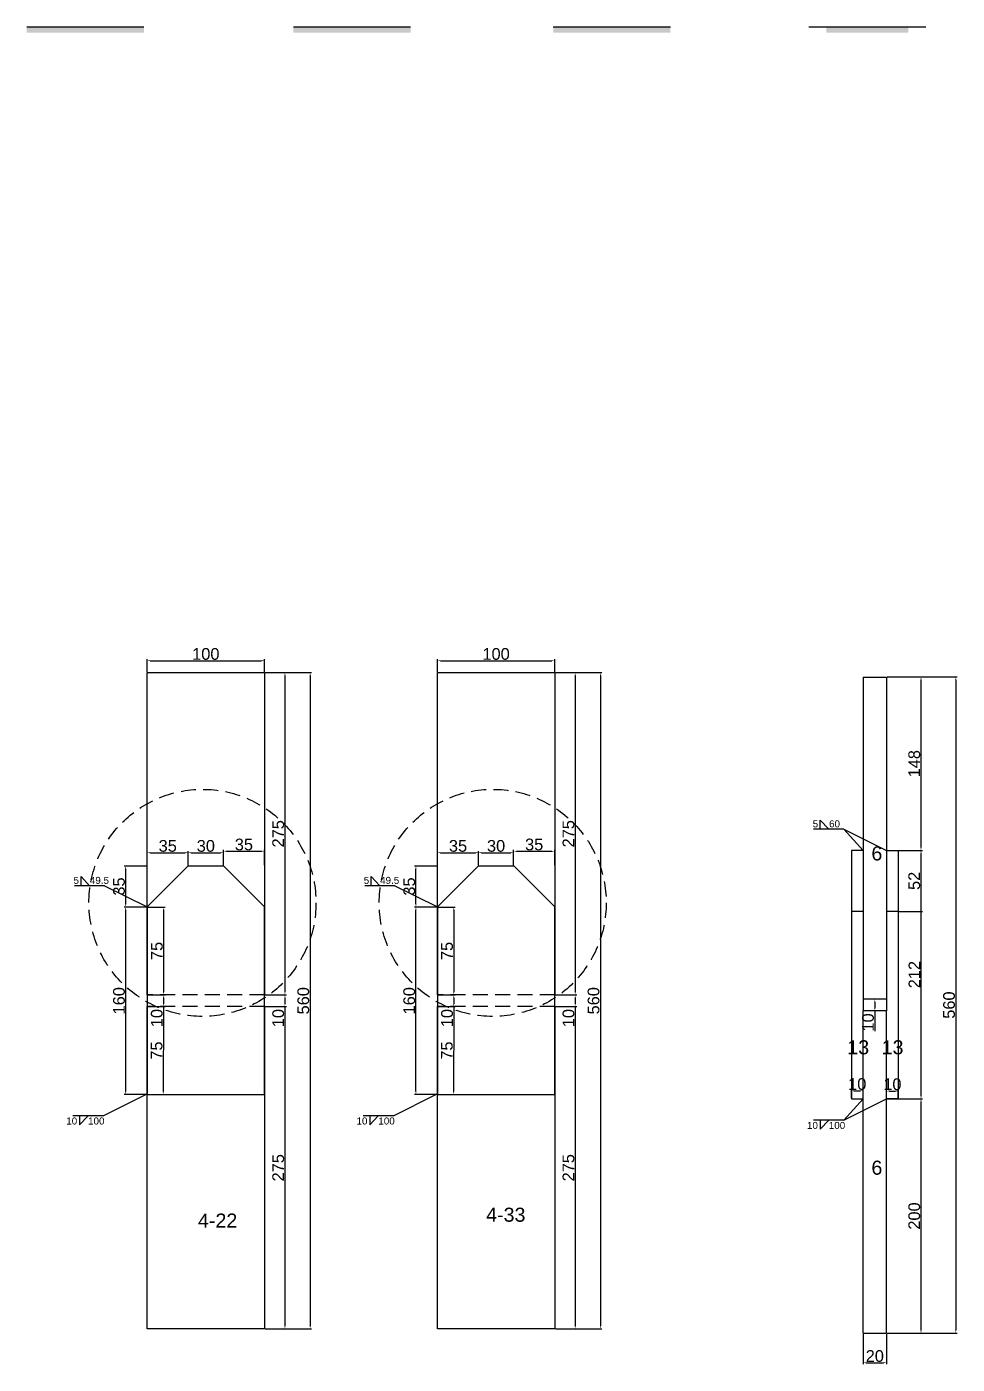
# Model space of a CAD drawing. Header units: millimetres. Extents: x 1455 to 24185, y -7041 to 4772.
# Drawn here: x 18910 to 19704, y 1840 to 2981 of the extents above; entities that cross this region are included whole.
import ezdxf

# ---------------------------------------------------------------- set-up
doc = ezdxf.new("R2010")
doc.units = ezdxf.units.MM
doc.linetypes.add('DASHED', pattern=[19.05, 12.7, -6.35])
for name, color, linetype in [('切平处', 3, 'DASHED'), ('尺寸标注', 6, 'Continuous'), ('标号', 4, 'Continuous'), ('焊缝', 250, 'Continuous')]:
    doc.layers.add(name, color=color, linetype=linetype)
doc.styles.get("Standard").update_dxf_attribs({"font": 'arial.ttf'})
doc.dimstyles.new('ISO-25-JHF', dxfattribs={"dimtxt": 10, "dimasz": 2.5, "dimexe": 1.25, "dimexo": 0.625, "dimtad": 1, "dimtxsty": 'Standard', "dimcen": 2.5, "dimadec": 0, "dimazin": 0, "dimtfac": 1, "dimtmove": 0, "dimatfit": 3, "dimfxl": 1, "dimarcsym": 0})

# ---------------------------------------------------------------- blocks, each defined once
blk = doc.blocks.new('*D2412')
at = {"layer": 'Defpoints', "color": 0, "transparency": 16777216}
for p in [(19112.5, 2440.2), (19012.5, 2430), (19112.5, 2430)]:
    blk.add_point(p, dxfattribs=at)
at = {"layer": '尺寸标注', "color": 0, "lineweight": -2, "transparency": 16777216}
for p, q in [((19012.5, 2430.7), (19012.5, 2441.4)), ((19015, 2440.2), (19110, 2440.2)), ((19112.5, 2430.7), (19112.5, 2441.4))]:
    blk.add_line(p, q, dxfattribs=at)
at = {"layer": '尺寸标注', "color": 0, "transparency": 16777216}
for points in [[(19015, 2440.6), (19015, 2439.8), (19012.5, 2440.2)], [(19110, 2440.6), (19110, 2439.8), (19112.5, 2440.2)]]:
    blk.add_solid(points, dxfattribs=at)
at = {"layer": '尺寸标注', "color": 0, "transparency": 16777216, "insert": (19062.5, 2445.9), "char_height": 10, "attachment_point": 5}
blk.add_mtext('100', dxfattribs=at)
blk = doc.blocks.new('*D2413')
at = {"layer": 'Defpoints', "color": 0, "transparency": 16777216}
for p in [(19112.5, 2430), (19112.5, 2155), (19130, 2155)]:
    blk.add_point(p, dxfattribs=at)
at = {"layer": '尺寸标注', "color": 0, "lineweight": -2, "transparency": 16777216}
for p, q in [((19113.2, 2430), (19131.3, 2430)), ((19130, 2427.5), (19130, 2157.5)), ((19113.2, 2155), (19131.3, 2155))]:
    blk.add_line(p, q, dxfattribs=at)
at = {"layer": '尺寸标注', "color": 0, "transparency": 16777216}
for points in [[(19129.6, 2427.5), (19130.4, 2427.5), (19130, 2430)], [(19129.6, 2157.5), (19130.4, 2157.5), (19130, 2155)]]:
    blk.add_solid(points, dxfattribs=at)
at = {"layer": '尺寸标注', "color": 0, "transparency": 16777216, "insert": (19124.3, 2292.5), "char_height": 10, "attachment_point": 5, "rotation": 90}
blk.add_mtext('275', dxfattribs=at)
blk = doc.blocks.new('*D2382')
at = {"layer": 'Defpoints', "color": 0, "transparency": 16777216}
for p in [(18994.1, 2230), (19012.5, 2230), (19012.5, 2070)]:
    blk.add_point(p, dxfattribs=at)
at = {"layer": '尺寸标注', "color": 0, "lineweight": -2, "transparency": 16777216}
for p, q in [((19011.9, 2230), (18992.8, 2230)), ((18994.1, 2072.5), (18994.1, 2227.5)), ((19011.9, 2070), (18992.8, 2070))]:
    blk.add_line(p, q, dxfattribs=at)
at = {"layer": '尺寸标注', "color": 0, "transparency": 16777216}
for points in [[(18993.7, 2227.5), (18994.5, 2227.5), (18994.1, 2230)], [(18993.7, 2072.5), (18994.5, 2072.5), (18994.1, 2070)]]:
    blk.add_solid(points, dxfattribs=at)
at = {"layer": '尺寸标注', "color": 0, "transparency": 16777216, "insert": (18988.4, 2150), "char_height": 10, "attachment_point": 5, "rotation": 90}
blk.add_mtext('160', dxfattribs=at)
blk = doc.blocks.new('*D2286')
at = {"layer": 'Defpoints', "color": 0, "transparency": 16777216}
for p in [(18994.1, 2265), (19012.5, 2265), (19012.5, 2230)]:
    blk.add_point(p, dxfattribs=at)
at = {"layer": '尺寸标注', "color": 0, "lineweight": -2, "transparency": 16777216}
for p, q in [((19011.9, 2265), (18992.8, 2265)), ((18994.1, 2232.5), (18994.1, 2262.5)), ((19011.9, 2230), (18992.8, 2230))]:
    blk.add_line(p, q, dxfattribs=at)
at = {"layer": '尺寸标注', "color": 0, "transparency": 16777216}
for points in [[(18993.7, 2262.5), (18994.5, 2262.5), (18994.1, 2265)], [(18993.7, 2232.5), (18994.5, 2232.5), (18994.1, 2230)]]:
    blk.add_solid(points, dxfattribs=at)
at = {"layer": '尺寸标注', "color": 0, "transparency": 16777216, "insert": (18988.4, 2247.5), "char_height": 10, "attachment_point": 5, "rotation": 90}
blk.add_mtext('35', dxfattribs=at)
blk = doc.blocks.new('*D2383')
at = {"layer": 'Defpoints', "color": 0, "transparency": 16777216}
for p in [(19047.5, 2276.3), (19012.5, 2265), (19047.5, 2265)]:
    blk.add_point(p, dxfattribs=at)
at = {"layer": '尺寸标注', "color": 0, "lineweight": -2, "transparency": 16777216}
for p, q in [((19012.5, 2265.7), (19012.5, 2277.6)), ((19015, 2276.3), (19045, 2276.3)), ((19047.5, 2265.7), (19047.5, 2277.6))]:
    blk.add_line(p, q, dxfattribs=at)
at = {"layer": '尺寸标注', "color": 0, "transparency": 16777216}
for points in [[(19015, 2276.8), (19015, 2275.9), (19012.5, 2276.3)], [(19045, 2276.8), (19045, 2275.9), (19047.5, 2276.3)]]:
    blk.add_solid(points, dxfattribs=at)
at = {"layer": '尺寸标注', "color": 0, "transparency": 16777216, "insert": (19030, 2282.1), "char_height": 10, "attachment_point": 5}
blk.add_mtext('35', dxfattribs=at)
blk = doc.blocks.new('*D2384')
at = {"layer": 'Defpoints', "color": 0, "transparency": 16777216}
for p in [(19077.5, 2276.3), (19047.5, 2265), (19077.5, 2265)]:
    blk.add_point(p, dxfattribs=at)
at = {"layer": '尺寸标注', "color": 0, "lineweight": -2, "transparency": 16777216}
for p, q in [((19047.5, 2265.7), (19047.5, 2277.6)), ((19050, 2276.3), (19075, 2276.3)), ((19077.5, 2265.7), (19077.5, 2277.6))]:
    blk.add_line(p, q, dxfattribs=at)
at = {"layer": '尺寸标注', "color": 0, "transparency": 16777216}
for points in [[(19050, 2276.8), (19050, 2275.9), (19047.5, 2276.3)], [(19075, 2276.8), (19075, 2275.9), (19077.5, 2276.3)]]:
    blk.add_solid(points, dxfattribs=at)
at = {"layer": '尺寸标注', "color": 0, "transparency": 16777216, "insert": (19062.5, 2282.1), "char_height": 10, "attachment_point": 5}
blk.add_mtext('30', dxfattribs=at)
blk = doc.blocks.new('*D2287')
at = {"layer": 'Defpoints', "color": 0, "transparency": 16777216}
for p in [(19112.5, 2277.6), (19077.5, 2265), (19112.5, 2265)]:
    blk.add_point(p, dxfattribs=at)
at = {"layer": '尺寸标注', "color": 0, "lineweight": -2, "transparency": 16777216}
for p, q in [((19077.5, 2265.7), (19077.5, 2278.8)), ((19080, 2277.6), (19110, 2277.6)), ((19112.5, 2265.7), (19112.5, 2278.8))]:
    blk.add_line(p, q, dxfattribs=at)
at = {"layer": '尺寸标注', "color": 0, "transparency": 16777216}
for points in [[(19080, 2278), (19080, 2277.2), (19077.5, 2277.6)], [(19110, 2278), (19110, 2277.2), (19112.5, 2277.6)]]:
    blk.add_solid(points, dxfattribs=at)
at = {"layer": '尺寸标注', "color": 0, "transparency": 16777216, "insert": (19095, 2283.3), "char_height": 10, "attachment_point": 5}
blk.add_mtext('35', dxfattribs=at)
blk = doc.blocks.new('*D2385')
at = {"layer": 'Defpoints', "color": 0, "transparency": 16777216}
for p in [(19112.5, 2155), (19112.5, 2145), (19130, 2145)]:
    blk.add_point(p, dxfattribs=at)
at = {"layer": '尺寸标注', "color": 0, "lineweight": -2, "transparency": 16777216}
for p, q in [((19113.2, 2155), (19131.3, 2155)), ((19130, 2152.5), (19130, 2147.5)), ((19113.2, 2145), (19131.3, 2145)), ((19130, 2145), (19130, 2127.9))]:
    blk.add_line(p, q, dxfattribs=at)
at = {"layer": '尺寸标注', "color": 0, "transparency": 16777216}
for points in [[(19129.6, 2152.5), (19130.4, 2152.5), (19130, 2155)], [(19129.6, 2147.5), (19130.4, 2147.5), (19130, 2145)]]:
    blk.add_solid(points, dxfattribs=at)
at = {"layer": '尺寸标注', "color": 0, "transparency": 16777216, "insert": (19124.3, 2135.2), "char_height": 10, "attachment_point": 5, "rotation": 90}
blk.add_mtext('10', dxfattribs=at)
blk = doc.blocks.new('*D2386')
at = {"layer": 'Defpoints', "color": 0, "transparency": 16777216}
for p in [(19112.5, 2145), (19112.5, 1870), (19130, 1870)]:
    blk.add_point(p, dxfattribs=at)
at = {"layer": '尺寸标注', "color": 0, "lineweight": -2, "transparency": 16777216}
for p, q in [((19113.2, 2145), (19131.3, 2145)), ((19130, 2142.5), (19130, 1872.5)), ((19113.2, 1870), (19131.3, 1870))]:
    blk.add_line(p, q, dxfattribs=at)
at = {"layer": '尺寸标注', "color": 0, "transparency": 16777216}
for points in [[(19129.6, 2142.5), (19130.4, 2142.5), (19130, 2145)], [(19129.6, 1872.5), (19130.4, 1872.5), (19130, 1870)]]:
    blk.add_solid(points, dxfattribs=at)
at = {"layer": '尺寸标注', "color": 0, "transparency": 16777216, "insert": (19124.3, 2007.5), "char_height": 10, "attachment_point": 5, "rotation": 90}
blk.add_mtext('275', dxfattribs=at)
blk = doc.blocks.new('*D2288')
at = {"layer": 'Defpoints', "color": 0, "transparency": 16777216}
for p in [(19112.5, 2430), (19112.5, 1870), (19151.5, 1870)]:
    blk.add_point(p, dxfattribs=at)
at = {"layer": '尺寸标注', "color": 0, "lineweight": -2, "transparency": 16777216}
for p, q in [((19113.2, 2430), (19152.7, 2430)), ((19151.5, 2427.5), (19151.5, 1872.5)), ((19113.2, 1870), (19152.7, 1870))]:
    blk.add_line(p, q, dxfattribs=at)
at = {"layer": '尺寸标注', "color": 0, "transparency": 16777216}
for points in [[(19151.1, 2427.5), (19151.9, 2427.5), (19151.5, 2430)], [(19151.1, 1872.5), (19151.9, 1872.5), (19151.5, 1870)]]:
    blk.add_solid(points, dxfattribs=at)
at = {"layer": '尺寸标注', "color": 0, "transparency": 16777216, "insert": (19145.7, 2150), "char_height": 10, "attachment_point": 5, "rotation": 90}
blk.add_mtext('560', dxfattribs=at)
blk = doc.blocks.new('*D2387')
at = {"layer": 'Defpoints', "color": 0, "transparency": 16777216}
for p in [(19012.5, 2230), (19012.5, 2155), (19026.4, 2155)]:
    blk.add_point(p, dxfattribs=at)
at = {"layer": '尺寸标注', "color": 0, "lineweight": -2, "transparency": 16777216}
for p, q in [((19013.2, 2230), (19027.7, 2230)), ((19026.4, 2227.5), (19026.4, 2157.5)), ((19013.2, 2155), (19027.7, 2155))]:
    blk.add_line(p, q, dxfattribs=at)
at = {"layer": '尺寸标注', "color": 0, "transparency": 16777216}
for points in [[(19026, 2227.5), (19026.8, 2227.5), (19026.4, 2230)], [(19026, 2157.5), (19026.8, 2157.5), (19026.4, 2155)]]:
    blk.add_solid(points, dxfattribs=at)
at = {"layer": '尺寸标注', "color": 0, "transparency": 16777216, "insert": (19020.7, 2192.5), "char_height": 10, "attachment_point": 5, "rotation": 90}
blk.add_mtext('75', dxfattribs=at)
blk = doc.blocks.new('*D2388')
at = {"layer": 'Defpoints', "color": 0, "transparency": 16777216}
for p in [(19012.5, 2155), (19012.5, 2145), (19026.4, 2145)]:
    blk.add_point(p, dxfattribs=at)
at = {"layer": '尺寸标注', "color": 0, "lineweight": -2, "transparency": 16777216}
for p, q in [((19013.2, 2155), (19027.7, 2155)), ((19026.4, 2152.5), (19026.4, 2147.5)), ((19013.2, 2145), (19027.7, 2145)), ((19026.4, 2145), (19026.4, 2127.9))]:
    blk.add_line(p, q, dxfattribs=at)
at = {"layer": '尺寸标注', "color": 0, "transparency": 16777216}
for points in [[(19026, 2152.5), (19026.8, 2152.5), (19026.4, 2155)], [(19026, 2147.5), (19026.8, 2147.5), (19026.4, 2145)]]:
    blk.add_solid(points, dxfattribs=at)
at = {"layer": '尺寸标注', "color": 0, "transparency": 16777216, "insert": (19020.7, 2135.2), "char_height": 10, "attachment_point": 5, "rotation": 90}
blk.add_mtext('10', dxfattribs=at)
blk = doc.blocks.new('*D2289')
at = {"layer": 'Defpoints', "color": 0, "transparency": 16777216}
for p in [(19012.5, 2145), (19012.2, 2070), (19026.1, 2070)]:
    blk.add_point(p, dxfattribs=at)
at = {"layer": '尺寸标注', "color": 0, "lineweight": -2, "transparency": 16777216}
for p, q in [((19013.2, 2145), (19027.7, 2145)), ((19026.4, 2142.5), (19026.1, 2072.5)), ((19012.8, 2070), (19027.3, 2070))]:
    blk.add_line(p, q, dxfattribs=at)
at = {"layer": '尺寸标注', "color": 0, "transparency": 16777216}
for points in [[(19026, 2142.5), (19026.8, 2142.5), (19026.4, 2145)], [(19025.7, 2072.5), (19026.5, 2072.5), (19026.1, 2070)]]:
    blk.add_solid(points, dxfattribs=at)
at = {"layer": '尺寸标注', "color": 0, "transparency": 16777216, "insert": (19020.5, 2107.5), "char_height": 10, "attachment_point": 5, "rotation": 89.7211}
blk.add_mtext('75', dxfattribs=at)
blk = doc.blocks.new('*D2389')
at = {"layer": 'Defpoints', "color": 0, "transparency": 16777216}
for p in [(19360.2, 2440.2), (19260.2, 2430), (19360.2, 2430)]:
    blk.add_point(p, dxfattribs=at)
at = {"layer": '尺寸标注', "color": 0, "lineweight": -2, "transparency": 16777216}
for p, q in [((19260.2, 2430.7), (19260.2, 2441.4)), ((19262.7, 2440.2), (19357.7, 2440.2)), ((19360.2, 2430.7), (19360.2, 2441.4))]:
    blk.add_line(p, q, dxfattribs=at)
at = {"layer": '尺寸标注', "color": 0, "transparency": 16777216}
for points in [[(19262.7, 2440.6), (19262.7, 2439.8), (19260.2, 2440.2)], [(19357.7, 2440.6), (19357.7, 2439.8), (19360.2, 2440.2)]]:
    blk.add_solid(points, dxfattribs=at)
at = {"layer": '尺寸标注', "color": 0, "transparency": 16777216, "insert": (19310.2, 2445.9), "char_height": 10, "attachment_point": 5}
blk.add_mtext('100', dxfattribs=at)
blk = doc.blocks.new('*D2390')
at = {"layer": 'Defpoints', "color": 0, "transparency": 16777216}
for p in [(19360.2, 2430), (19360.2, 2155), (19377.7, 2155)]:
    blk.add_point(p, dxfattribs=at)
at = {"layer": '尺寸标注', "color": 0, "lineweight": -2, "transparency": 16777216}
for p, q in [((19360.9, 2430), (19379, 2430)), ((19377.7, 2427.5), (19377.7, 2157.5)), ((19360.9, 2155), (19379, 2155))]:
    blk.add_line(p, q, dxfattribs=at)
at = {"layer": '尺寸标注', "color": 0, "transparency": 16777216}
for points in [[(19377.3, 2427.5), (19378.1, 2427.5), (19377.7, 2430)], [(19377.3, 2157.5), (19378.1, 2157.5), (19377.7, 2155)]]:
    blk.add_solid(points, dxfattribs=at)
at = {"layer": '尺寸标注', "color": 0, "transparency": 16777216, "insert": (19372, 2292.5), "char_height": 10, "attachment_point": 5, "rotation": 90}
blk.add_mtext('275', dxfattribs=at)
blk = doc.blocks.new('*D2391')
at = {"layer": 'Defpoints', "color": 0, "transparency": 16777216}
for p in [(19241.8, 2230), (19260.2, 2230), (19260.2, 2070)]:
    blk.add_point(p, dxfattribs=at)
at = {"layer": '尺寸标注', "color": 0, "lineweight": -2, "transparency": 16777216}
for p, q in [((19259.6, 2230), (19240.5, 2230)), ((19241.8, 2072.5), (19241.8, 2227.5)), ((19259.6, 2070), (19240.5, 2070))]:
    blk.add_line(p, q, dxfattribs=at)
at = {"layer": '尺寸标注', "color": 0, "transparency": 16777216}
for points in [[(19241.4, 2227.5), (19242.2, 2227.5), (19241.8, 2230)], [(19241.4, 2072.5), (19242.2, 2072.5), (19241.8, 2070)]]:
    blk.add_solid(points, dxfattribs=at)
at = {"layer": '尺寸标注', "color": 0, "transparency": 16777216, "insert": (19236.1, 2150), "char_height": 10, "attachment_point": 5, "rotation": 90}
blk.add_mtext('160', dxfattribs=at)
blk = doc.blocks.new('*D2290')
at = {"layer": 'Defpoints', "color": 0, "transparency": 16777216}
for p in [(19241.8, 2265), (19260.2, 2265), (19260.2, 2230)]:
    blk.add_point(p, dxfattribs=at)
at = {"layer": '尺寸标注', "color": 0, "lineweight": -2, "transparency": 16777216}
for p, q in [((19259.6, 2265), (19240.5, 2265)), ((19241.8, 2232.5), (19241.8, 2262.5)), ((19259.6, 2230), (19240.5, 2230))]:
    blk.add_line(p, q, dxfattribs=at)
at = {"layer": '尺寸标注', "color": 0, "transparency": 16777216}
for points in [[(19241.4, 2262.5), (19242.2, 2262.5), (19241.8, 2265)], [(19241.4, 2232.5), (19242.2, 2232.5), (19241.8, 2230)]]:
    blk.add_solid(points, dxfattribs=at)
at = {"layer": '尺寸标注', "color": 0, "transparency": 16777216, "insert": (19236.1, 2247.5), "char_height": 10, "attachment_point": 5, "rotation": 90}
blk.add_mtext('35', dxfattribs=at)
blk = doc.blocks.new('*D2392')
at = {"layer": 'Defpoints', "color": 0, "transparency": 16777216}
for p in [(19295.2, 2276.3), (19260.2, 2265), (19295.2, 2265)]:
    blk.add_point(p, dxfattribs=at)
at = {"layer": '尺寸标注', "color": 0, "lineweight": -2, "transparency": 16777216}
for p, q in [((19260.2, 2265.7), (19260.2, 2277.6)), ((19262.7, 2276.3), (19292.7, 2276.3)), ((19295.2, 2265.7), (19295.2, 2277.6))]:
    blk.add_line(p, q, dxfattribs=at)
at = {"layer": '尺寸标注', "color": 0, "transparency": 16777216}
for points in [[(19262.7, 2276.8), (19262.7, 2275.9), (19260.2, 2276.3)], [(19292.7, 2276.8), (19292.7, 2275.9), (19295.2, 2276.3)]]:
    blk.add_solid(points, dxfattribs=at)
at = {"layer": '尺寸标注', "color": 0, "transparency": 16777216, "insert": (19277.7, 2282.1), "char_height": 10, "attachment_point": 5}
blk.add_mtext('35', dxfattribs=at)
blk = doc.blocks.new('*D2393')
at = {"layer": 'Defpoints', "color": 0, "transparency": 16777216}
for p in [(19325.2, 2276.3), (19295.2, 2265), (19325.2, 2265)]:
    blk.add_point(p, dxfattribs=at)
at = {"layer": '尺寸标注', "color": 0, "lineweight": -2, "transparency": 16777216}
for p, q in [((19295.2, 2265.7), (19295.2, 2277.6)), ((19297.7, 2276.3), (19322.7, 2276.3)), ((19325.2, 2265.7), (19325.2, 2277.6))]:
    blk.add_line(p, q, dxfattribs=at)
at = {"layer": '尺寸标注', "color": 0, "transparency": 16777216}
for points in [[(19297.7, 2276.8), (19297.7, 2275.9), (19295.2, 2276.3)], [(19322.7, 2276.8), (19322.7, 2275.9), (19325.2, 2276.3)]]:
    blk.add_solid(points, dxfattribs=at)
at = {"layer": '尺寸标注', "color": 0, "transparency": 16777216, "insert": (19310.2, 2282.1), "char_height": 10, "attachment_point": 5}
blk.add_mtext('30', dxfattribs=at)
blk = doc.blocks.new('*D2291')
at = {"layer": 'Defpoints', "color": 0, "transparency": 16777216}
for p in [(19360.2, 2277.6), (19325.2, 2265), (19360.2, 2265)]:
    blk.add_point(p, dxfattribs=at)
at = {"layer": '尺寸标注', "color": 0, "lineweight": -2, "transparency": 16777216}
for p, q in [((19325.2, 2265.7), (19325.2, 2278.8)), ((19327.7, 2277.6), (19357.7, 2277.6)), ((19360.2, 2265.7), (19360.2, 2278.8))]:
    blk.add_line(p, q, dxfattribs=at)
at = {"layer": '尺寸标注', "color": 0, "transparency": 16777216}
for points in [[(19327.7, 2278), (19327.7, 2277.2), (19325.2, 2277.6)], [(19357.7, 2278), (19357.7, 2277.2), (19360.2, 2277.6)]]:
    blk.add_solid(points, dxfattribs=at)
at = {"layer": '尺寸标注', "color": 0, "transparency": 16777216, "insert": (19342.7, 2283.3), "char_height": 10, "attachment_point": 5}
blk.add_mtext('35', dxfattribs=at)
blk = doc.blocks.new('*D2394')
at = {"layer": 'Defpoints', "color": 0, "transparency": 16777216}
for p in [(19360.2, 2155), (19360.2, 2145), (19377.7, 2145)]:
    blk.add_point(p, dxfattribs=at)
at = {"layer": '尺寸标注', "color": 0, "lineweight": -2, "transparency": 16777216}
for p, q in [((19360.9, 2155), (19379, 2155)), ((19377.7, 2152.5), (19377.7, 2147.5)), ((19360.9, 2145), (19379, 2145)), ((19377.7, 2145), (19377.7, 2127.9))]:
    blk.add_line(p, q, dxfattribs=at)
at = {"layer": '尺寸标注', "color": 0, "transparency": 16777216}
for points in [[(19377.3, 2152.5), (19378.1, 2152.5), (19377.7, 2155)], [(19377.3, 2147.5), (19378.1, 2147.5), (19377.7, 2145)]]:
    blk.add_solid(points, dxfattribs=at)
at = {"layer": '尺寸标注', "color": 0, "transparency": 16777216, "insert": (19372, 2135.2), "char_height": 10, "attachment_point": 5, "rotation": 90}
blk.add_mtext('10', dxfattribs=at)
blk = doc.blocks.new('*D2395')
at = {"layer": 'Defpoints', "color": 0, "transparency": 16777216}
for p in [(19360.2, 2145), (19360.2, 1870), (19377.7, 1870)]:
    blk.add_point(p, dxfattribs=at)
at = {"layer": '尺寸标注', "color": 0, "lineweight": -2, "transparency": 16777216}
for p, q in [((19360.9, 2145), (19379, 2145)), ((19377.7, 2142.5), (19377.7, 1872.5)), ((19360.9, 1870), (19379, 1870))]:
    blk.add_line(p, q, dxfattribs=at)
at = {"layer": '尺寸标注', "color": 0, "transparency": 16777216}
for points in [[(19377.3, 2142.5), (19378.1, 2142.5), (19377.7, 2145)], [(19377.3, 1872.5), (19378.1, 1872.5), (19377.7, 1870)]]:
    blk.add_solid(points, dxfattribs=at)
at = {"layer": '尺寸标注', "color": 0, "transparency": 16777216, "insert": (19372, 2007.5), "char_height": 10, "attachment_point": 5, "rotation": 90}
blk.add_mtext('275', dxfattribs=at)
blk = doc.blocks.new('*D2292')
at = {"layer": 'Defpoints', "color": 0, "transparency": 16777216}
for p in [(19360.2, 2430), (19360.2, 1870), (19399.2, 1870)]:
    blk.add_point(p, dxfattribs=at)
at = {"layer": '尺寸标注', "color": 0, "lineweight": -2, "transparency": 16777216}
for p, q in [((19360.9, 2430), (19400.4, 2430)), ((19399.2, 2427.5), (19399.2, 1872.5)), ((19360.9, 1870), (19400.4, 1870))]:
    blk.add_line(p, q, dxfattribs=at)
at = {"layer": '尺寸标注', "color": 0, "transparency": 16777216}
for points in [[(19398.8, 2427.5), (19399.6, 2427.5), (19399.2, 2430)], [(19398.8, 1872.5), (19399.6, 1872.5), (19399.2, 1870)]]:
    blk.add_solid(points, dxfattribs=at)
at = {"layer": '尺寸标注', "color": 0, "transparency": 16777216, "insert": (19393.4, 2150), "char_height": 10, "attachment_point": 5, "rotation": 90}
blk.add_mtext('560', dxfattribs=at)
blk = doc.blocks.new('*D2396')
at = {"layer": 'Defpoints', "color": 0, "transparency": 16777216}
for p in [(19260.2, 2230), (19260.2, 2155), (19274.1, 2155)]:
    blk.add_point(p, dxfattribs=at)
at = {"layer": '尺寸标注', "color": 0, "lineweight": -2, "transparency": 16777216}
for p, q in [((19260.9, 2230), (19275.4, 2230)), ((19274.1, 2227.5), (19274.1, 2157.5)), ((19260.9, 2155), (19275.4, 2155))]:
    blk.add_line(p, q, dxfattribs=at)
at = {"layer": '尺寸标注', "color": 0, "transparency": 16777216}
for points in [[(19273.7, 2227.5), (19274.5, 2227.5), (19274.1, 2230)], [(19273.7, 2157.5), (19274.5, 2157.5), (19274.1, 2155)]]:
    blk.add_solid(points, dxfattribs=at)
at = {"layer": '尺寸标注', "color": 0, "transparency": 16777216, "insert": (19268.4, 2192.5), "char_height": 10, "attachment_point": 5, "rotation": 90}
blk.add_mtext('75', dxfattribs=at)
blk = doc.blocks.new('*D2397')
at = {"layer": 'Defpoints', "color": 0, "transparency": 16777216}
for p in [(19260.2, 2155), (19260.2, 2145), (19274.1, 2145)]:
    blk.add_point(p, dxfattribs=at)
at = {"layer": '尺寸标注', "color": 0, "lineweight": -2, "transparency": 16777216}
for p, q in [((19260.9, 2155), (19275.4, 2155)), ((19274.1, 2152.5), (19274.1, 2147.5)), ((19260.9, 2145), (19275.4, 2145)), ((19274.1, 2145), (19274.1, 2127.9))]:
    blk.add_line(p, q, dxfattribs=at)
at = {"layer": '尺寸标注', "color": 0, "transparency": 16777216}
for points in [[(19273.7, 2152.5), (19274.5, 2152.5), (19274.1, 2155)], [(19273.7, 2147.5), (19274.5, 2147.5), (19274.1, 2145)]]:
    blk.add_solid(points, dxfattribs=at)
at = {"layer": '尺寸标注', "color": 0, "transparency": 16777216, "insert": (19268.4, 2135.2), "char_height": 10, "attachment_point": 5, "rotation": 90}
blk.add_mtext('10', dxfattribs=at)
blk = doc.blocks.new('*D2293')
at = {"layer": 'Defpoints', "color": 0, "transparency": 16777216}
for p in [(19260.2, 2145), (19259.9, 2070), (19273.8, 2070)]:
    blk.add_point(p, dxfattribs=at)
at = {"layer": '尺寸标注', "color": 0, "lineweight": -2, "transparency": 16777216}
for p, q in [((19260.9, 2145), (19275.4, 2145)), ((19274.1, 2142.5), (19273.8, 2072.5)), ((19260.5, 2070), (19275, 2070))]:
    blk.add_line(p, q, dxfattribs=at)
at = {"layer": '尺寸标注', "color": 0, "transparency": 16777216}
for points in [[(19273.7, 2142.5), (19274.5, 2142.5), (19274.1, 2145)], [(19273.4, 2072.5), (19274.2, 2072.5), (19273.8, 2070)]]:
    blk.add_solid(points, dxfattribs=at)
at = {"layer": '尺寸标注', "color": 0, "transparency": 16777216, "insert": (19268.2, 2107.5), "char_height": 10, "attachment_point": 5, "rotation": 89.7211}
blk.add_mtext('75', dxfattribs=at)
blk = doc.blocks.new('*D2370')
at = {"layer": 'Defpoints', "color": 0, "transparency": 16777216}
for p in [(19623.4, 1866.3), (19643.4, 1866.3), (19643.4, 1841.1)]:
    blk.add_point(p, dxfattribs=at)
at = {"layer": '尺寸标注', "color": 0, "lineweight": -2, "transparency": 16777216}
for p, q in [((19623.4, 1865.6), (19623.4, 1839.8)), ((19643.4, 1865.6), (19643.4, 1839.8)), ((19625.9, 1841.1), (19640.9, 1841.1))]:
    blk.add_line(p, q, dxfattribs=at)
at = {"layer": '尺寸标注', "color": 0, "transparency": 16777216}
for points in [[(19625.9, 1841.5), (19625.9, 1840.7), (19623.4, 1841.1)], [(19640.9, 1841.5), (19640.9, 1840.7), (19643.4, 1841.1)]]:
    blk.add_solid(points, dxfattribs=at)
at = {"layer": '尺寸标注', "color": 0, "transparency": 16777216, "insert": (19633.4, 1846.8), "char_height": 10, "attachment_point": 5}
blk.add_mtext('20', dxfattribs=at)
blk = doc.blocks.new('*D2371')
at = {"layer": 'Defpoints', "color": 0, "transparency": 16777216}
for p in [(19613.4, 2066.3), (19623.4, 2073.2), (19623.4, 2066.3)]:
    blk.add_point(p, dxfattribs=at)
at = {"layer": '尺寸标注', "color": 0, "lineweight": -2, "transparency": 16777216}
for p, q in [((19613.4, 2066.9), (19613.4, 2074.4)), ((19615.9, 2073.2), (19620.9, 2073.2)), ((19623.4, 2066.9), (19623.4, 2074.4))]:
    blk.add_line(p, q, dxfattribs=at)
at = {"layer": '尺寸标注', "color": 0, "transparency": 16777216}
for points in [[(19615.9, 2073.6), (19615.9, 2072.7), (19613.4, 2073.2)], [(19620.9, 2073.6), (19620.9, 2072.7), (19623.4, 2073.2)]]:
    blk.add_solid(points, dxfattribs=at)
at = {"layer": '尺寸标注', "color": 0, "transparency": 16777216, "insert": (19618.4, 2078.9), "char_height": 10, "attachment_point": 5}
blk.add_mtext('10', dxfattribs=at)
blk = doc.blocks.new('*D2372')
at = {"layer": 'Defpoints', "color": 0, "transparency": 16777216}
for p in [(19643.4, 2066.3), (19653.4, 2072.9), (19653.4, 2066.3)]:
    blk.add_point(p, dxfattribs=at)
at = {"layer": '尺寸标注', "color": 0, "lineweight": -2, "transparency": 16777216}
for p, q in [((19643.4, 2066.9), (19643.4, 2074.2)), ((19645.9, 2072.9), (19650.9, 2072.9)), ((19653.4, 2066.9), (19653.4, 2074.2))]:
    blk.add_line(p, q, dxfattribs=at)
at = {"layer": '尺寸标注', "color": 0, "transparency": 16777216}
for points in [[(19645.9, 2073.4), (19645.9, 2072.5), (19643.4, 2072.9)], [(19650.9, 2073.4), (19650.9, 2072.5), (19653.4, 2072.9)]]:
    blk.add_solid(points, dxfattribs=at)
at = {"layer": '尺寸标注', "color": 0, "transparency": 16777216, "insert": (19648.4, 2078.7), "char_height": 10, "attachment_point": 5}
blk.add_mtext('10', dxfattribs=at)
blk = doc.blocks.new('*D2373')
at = {"layer": 'Defpoints', "color": 0, "transparency": 16777216}
for p in [(19643.4, 2426.3), (19643.4, 2278.3), (19672.8, 2278.3)]:
    blk.add_point(p, dxfattribs=at)
at = {"layer": '尺寸标注', "color": 0, "lineweight": -2, "transparency": 16777216}
for p, q in [((19644, 2426.3), (19674.1, 2426.3)), ((19672.8, 2423.8), (19672.8, 2280.8)), ((19644, 2278.3), (19674.1, 2278.3))]:
    blk.add_line(p, q, dxfattribs=at)
at = {"layer": '尺寸标注', "color": 0, "transparency": 16777216}
for points in [[(19672.4, 2423.8), (19673.3, 2423.8), (19672.8, 2426.3)], [(19672.4, 2280.8), (19673.3, 2280.8), (19672.8, 2278.3)]]:
    blk.add_solid(points, dxfattribs=at)
at = {"layer": '尺寸标注', "color": 0, "transparency": 16777216, "insert": (19667.1, 2352.3), "char_height": 10, "attachment_point": 5, "rotation": 90}
blk.add_mtext('148', dxfattribs=at)
blk = doc.blocks.new('*D2374')
at = {"layer": 'Defpoints', "color": 0, "transparency": 16777216}
for p in [(19653.4, 2278.3), (19653.4, 2066.3), (19672.8, 2066.3)]:
    blk.add_point(p, dxfattribs=at)
at = {"layer": '尺寸标注', "color": 0, "lineweight": -2, "transparency": 16777216}
for p, q in [((19654, 2278.3), (19674.1, 2278.3)), ((19672.8, 2275.8), (19672.8, 2068.8)), ((19654, 2066.3), (19674.1, 2066.3))]:
    blk.add_line(p, q, dxfattribs=at)
at = {"layer": '尺寸标注', "color": 0, "transparency": 16777216}
for points in [[(19672.4, 2275.8), (19673.3, 2275.8), (19672.8, 2278.3)], [(19672.4, 2068.8), (19673.3, 2068.8), (19672.8, 2066.3)]]:
    blk.add_solid(points, dxfattribs=at)
at = {"layer": '尺寸标注', "color": 0, "transparency": 16777216, "insert": (19667.2, 2172.3), "char_height": 10, "attachment_point": 5, "rotation": 90}
blk.add_mtext('212', dxfattribs=at)
blk = doc.blocks.new('*D2375')
at = {"layer": 'Defpoints', "color": 0, "transparency": 16777216}
for p in [(19643.4, 2066.3), (19643.4, 1866.3), (19672.8, 1866.3)]:
    blk.add_point(p, dxfattribs=at)
at = {"layer": '尺寸标注', "color": 0, "lineweight": -2, "transparency": 16777216}
for p, q in [((19644, 2066.3), (19674.1, 2066.3)), ((19672.8, 2063.8), (19672.8, 1868.8)), ((19644, 1866.3), (19674.1, 1866.3))]:
    blk.add_line(p, q, dxfattribs=at)
at = {"layer": '尺寸标注', "color": 0, "transparency": 16777216}
for points in [[(19672.4, 2063.8), (19673.3, 2063.8), (19672.8, 2066.3)], [(19672.4, 1868.8), (19673.3, 1868.8), (19672.8, 1866.3)]]:
    blk.add_solid(points, dxfattribs=at)
at = {"layer": '尺寸标注', "color": 0, "transparency": 16777216, "insert": (19667.1, 1966.3), "char_height": 10, "attachment_point": 5, "rotation": 90}
blk.add_mtext('200', dxfattribs=at)
blk = doc.blocks.new('*D2282')
at = {"layer": 'Defpoints', "color": 0, "transparency": 16777216}
for p in [(19644, 2426.3), (19644, 1866.3), (19702.5, 1866.3)]:
    blk.add_point(p, dxfattribs=at)
at = {"layer": '尺寸标注', "color": 0, "lineweight": -2, "transparency": 16777216}
for p, q in [((19644.6, 2426.3), (19703.8, 2426.3)), ((19702.5, 2423.8), (19702.5, 1868.8)), ((19644.6, 1866.3), (19703.8, 1866.3))]:
    blk.add_line(p, q, dxfattribs=at)
at = {"layer": '尺寸标注', "color": 0, "transparency": 16777216}
for points in [[(19702.1, 2423.8), (19702.9, 2423.8), (19702.5, 2426.3)], [(19702.1, 1868.8), (19702.9, 1868.8), (19702.5, 1866.3)]]:
    blk.add_solid(points, dxfattribs=at)
at = {"layer": '尺寸标注', "color": 0, "transparency": 16777216, "insert": (19696.8, 2146.3), "char_height": 10, "attachment_point": 5, "rotation": 90}
blk.add_mtext('560', dxfattribs=at)
blk = doc.blocks.new('*D2376')
at = {"layer": 'Defpoints', "color": 0, "transparency": 16777216}
for p in [(19643.4, 2151.3), (19633.4, 2141.3), (19643.4, 2141.3)]:
    blk.add_point(p, dxfattribs=at)
at = {"layer": '尺寸标注', "color": 0, "lineweight": -2, "transparency": 16777216}
for p, q in [((19642.7, 2151.3), (19632.1, 2151.3)), ((19633.4, 2148.8), (19633.4, 2143.8)), ((19642.7, 2141.3), (19632.1, 2141.3)), ((19633.4, 2141.3), (19633.4, 2124.2))]:
    blk.add_line(p, q, dxfattribs=at)
at = {"layer": '尺寸标注', "color": 0, "transparency": 16777216}
for points in [[(19633, 2148.8), (19633.8, 2148.8), (19633.4, 2151.3)], [(19633, 2143.8), (19633.8, 2143.8), (19633.4, 2141.3)]]:
    blk.add_solid(points, dxfattribs=at)
at = {"layer": '尺寸标注', "color": 0, "transparency": 16777216, "insert": (19627.6, 2131.5), "char_height": 10, "attachment_point": 5, "rotation": 90}
blk.add_mtext('10', dxfattribs=at)
blk = doc.blocks.new('*D2379')
at = {"layer": 'Defpoints', "color": 0, "transparency": 16777216}
for p in [(19653.4, 2278.3), (19653.4, 2226.3), (19672.8, 2226.3)]:
    blk.add_point(p, dxfattribs=at)
at = {"layer": '尺寸标注', "color": 0, "lineweight": -2, "transparency": 16777216}
for p, q in [((19654, 2278.3), (19674.1, 2278.3)), ((19672.8, 2275.8), (19672.8, 2228.8)), ((19654, 2226.3), (19674.1, 2226.3))]:
    blk.add_line(p, q, dxfattribs=at)
at = {"layer": '尺寸标注', "color": 0, "transparency": 16777216}
for points in [[(19672.4, 2275.8), (19673.3, 2275.8), (19672.8, 2278.3)], [(19672.4, 2228.8), (19673.3, 2228.8), (19672.8, 2226.3)]]:
    blk.add_solid(points, dxfattribs=at)
at = {"layer": '尺寸标注', "color": 0, "transparency": 16777216, "insert": (19667.1, 2252.3), "char_height": 10, "attachment_point": 5, "rotation": 90}
blk.add_mtext('52', dxfattribs=at)

msp = doc.modelspace()

# ---------------------------------------------------------------- hatches: boundary and pattern name
at = {"layer": '焊缝'}
h = msp.add_hatch(color=250, dxfattribs=at)
h.dxf.hatch_style = 1
h.paths.add_polyline_path([(18909.672, 2976.174), (18909.672, 2981.174), (19009.672, 2981.174), (19009.667, 2976.174)])
h = msp.add_hatch(color=250, dxfattribs=at)
h.dxf.hatch_style = 1
h.paths.add_polyline_path([(19137.175, 2976.174), (19137.175, 2981.174), (19237.175, 2981.174), (19237.17, 2976.174)])
h = msp.add_hatch(color=250, dxfattribs=at)
h.dxf.hatch_style = 1
h.paths.add_polyline_path([(19358.917, 2976.174), (19358.917, 2981.174), (19458.917, 2981.174), (19458.912, 2976.174)])
h = msp.add_hatch(color=250, dxfattribs=at)
h.dxf.hatch_style = 1
h.paths.add_polyline_path([(19592.025, 2976.174), (19592.025, 2981.174), (19662.025, 2981.174), (19662.025, 2976.174)])

# ---------------------------------------------------------------- linework, layer by layer
for p, q in [((19012.539, 2430.03), (19112.539, 2430.03)), ((19012.539, 2155.03), (19012.539, 2430.03)), ((19112.539, 2430.03), (19112.539, 2155.03)), ((19260.237, 2430.03), (19360.237, 2430.03)), ((19260.237, 2155.03), (19260.237, 2430.03)), ((19360.237, 2430.03), (19360.237, 2155.03)), ((19623.37, 2426.273), (19643.37, 2426.273)), ((19623.37, 2426.273), (19623.37, 2151.273)), ((19643.37, 2426.273), (19643.37, 2151.273)), ((19623.37, 2278.273), (19613.37, 2278.273)), ((19613.37, 2278.273), (19613.37, 2066.273)), ((19643.37, 2278.273), (19653.37, 2278.273)), ((19653.37, 2278.273), (19653.37, 2066.273)), ((19047.539, 2265.03), (19012.539, 2230.03)), ((19047.539, 2265.03), (19077.539, 2265.03)), ((19077.539, 2265.03), (19112.539, 2230.03)), ((19295.237, 2265.03), (19260.237, 2230.03)), ((19295.237, 2265.03), (19325.237, 2265.03)), ((19325.237, 2265.03), (19360.237, 2230.03)), ((19012.539, 2230.03), (19012.539, 2070.03)), ((19112.539, 2070.03), (19112.539, 2230.03)), ((19260.237, 2230.03), (19260.237, 2070.03)), ((19360.237, 2070.03), (19360.237, 2230.03)), ((19623.37, 2226.273), (19613.37, 2226.273)), ((19653.37, 2226.273), (19643.37, 2226.273)), ((19643.37, 2151.273), (19623.37, 2151.273)), ((19623.37, 2151.273), (19623.37, 2141.273)), ((19643.37, 2151.273), (19643.37, 2141.273)), ((19012.539, 1870.03), (19012.539, 2145.03)), ((19112.539, 2145.03), (19112.539, 1870.03)), ((19260.237, 1870.03), (19260.237, 2145.03)), ((19360.237, 2145.03), (19360.237, 1870.03)), ((19643.37, 2141.273), (19623.37, 2141.273)), ((19623.37, 1866.273), (19623.37, 2141.273)), ((19643.37, 1866.273), (19643.37, 2141.273)), ((19012.539, 2070.03), (19112.539, 2070.03)), ((19260.237, 2070.03), (19360.237, 2070.03)), ((19613.37, 2066.273), (19623.37, 2066.273)), ((19653.37, 2066.273), (19643.37, 2066.273)), ((19112.539, 1870.03), (19012.539, 1870.03)), ((19360.237, 1870.03), (19260.237, 1870.03)), ((19623.37, 1866.273), (19643.37, 1866.273))]:
    msp.add_line(p, q)
at = {"linetype": 'DASHED'}
for p, q in [((19112.539, 2155.03), (19012.539, 2155.03)), ((19360.237, 2155.03), (19260.237, 2155.03)), ((19112.539, 2145.03), (19012.539, 2145.03)), ((19360.237, 2145.03), (19260.237, 2145.03))]:
    msp.add_line(p, q, dxfattribs=at)
at = {"layer": '切平处'}
for centre in [(19059.635, 2233.557), (19307.333, 2233.557)]:
    msp.add_circle(centre, 96.875, dxfattribs=at)
at = {"layer": '尺寸标注'}
for p, q in [((19606.978, 2296.463), (19581.215, 2296.463)), ((19586.865, 2296.463), (19586.865, 2304.228)), ((19586.865, 2304.228), (19594.097, 2296.463)), ((19623.37, 2278.273), (19606.978, 2296.463)), ((19606.978, 2296.463), (19643.37, 2278.273)), ((18956.034, 2248.22), (18956.034, 2255.984)), ((18956.034, 2255.984), (18963.266, 2248.22)), ((19203.733, 2248.22), (19203.733, 2255.984)), ((19203.733, 2255.984), (19210.964, 2248.22)), ((18976.147, 2248.22), (18950.384, 2248.22)), ((18976.147, 2248.22), (19012.539, 2230.03)), ((19223.846, 2248.22), (19198.083, 2248.22)), ((19223.846, 2248.22), (19260.237, 2230.03)), ((18974.834, 2051.84), (19011.225, 2070.03)), ((19222.532, 2051.84), (19258.923, 2070.03)), ((19623.37, 2066.273), (19606.978, 2048.084)), ((19606.978, 2048.084), (19643.37, 2066.273)), ((18974.834, 2051.84), (18949.071, 2051.84)), ((18954.721, 2051.84), (18954.721, 2044.076)), ((18954.721, 2044.076), (18961.952, 2051.84)), ((19222.532, 2051.84), (19196.769, 2051.84)), ((19202.419, 2051.84), (19202.419, 2044.076)), ((19202.419, 2044.076), (19209.65, 2051.84)), ((19606.978, 2048.084), (19581.215, 2048.084)), ((19586.865, 2048.084), (19586.865, 2040.319)), ((19586.865, 2040.319), (19594.097, 2048.084))]:
    msp.add_line(p, q, dxfattribs=at)
at = {"layer": '焊缝'}
for p, q in [((18909.672, 2981.174), (19009.672, 2981.174)), ((19137.175, 2981.174), (19237.175, 2981.174)), ((19358.917, 2981.174), (19458.917, 2981.174)), ((19577.025, 2981.174), (19677.025, 2981.174))]:
    msp.add_line(p, q, dxfattribs=at)

# ---------------------------------------------------------------- texts
at = {"layer": '尺寸标注', "char_height": 6}
for s, insert, attachment_point in [('5    60', (19580.395, 2303.98), 1), ('5    49.5', (18949.564, 2255.737), 1), ('5    49.5', (19197.263, 2255.737), 1), ('\\pt0;10    100', (18943.379, 2044.323), 7), ('\\pt0;10    100', (19191.077, 2044.323), 7), ('\\pt0;10    100', (19575.523, 2040.566), 7)]:
    msp.add_mtext_dynamic_manual_height_columns(s, width=68.30832, gutter_width=12.5, heights=[0], dxfattribs=dict(at, insert=insert, attachment_point=attachment_point))
at = {"layer": '标号', "char_height": 12, "attachment_point": 7}
for s, insert in [('6 ', (19630.505, 2269.563)), ('13 ', (19609.948, 2104.134)), ('13 ', (19639.248, 2104.134)), ('6 ', (19630.505, 2001.389)), ('4-22', (19055.792, 1956.439)), ('4-33', (19301.718, 1961.256))]:
    msp.add_mtext_dynamic_manual_height_columns(s, width=70.10425, gutter_width=12.5, heights=[0], dxfattribs=dict(at, insert=insert))

# ---------------------------------------------------------------- dimensions: what is measured, and where the dimension line sits
at = {"layer": '尺寸标注'}
for p1, p2, distance, picture, middle in [((19012.539, 2430.03), (19112.539, 2430.03), 10.138, '*D2412', (19062.539, 2445.898)), ((19260.237, 2430.03), (19360.237, 2430.03), 10.138, '*D2389', (19310.237, 2445.898)), ((19112.539, 2430.03), (19112.539, 2155.03), 17.478, '*D2413', (19124.286, 2292.53)), ((19112.539, 2430.03), (19112.539, 1870.03), 38.931, '*D2288', (19145.738, 2150.03)), ((19360.237, 2430.03), (19360.237, 2155.03), 17.478, '*D2390', (19371.985, 2292.53)), ((19360.237, 2430.03), (19360.237, 1870.03), 38.931, '*D2292', (19393.437, 2150.03)), ((19643.37, 2426.273), (19643.37, 2278.273), 29.467, '*D2373', (19667.106, 2352.273)), ((19012.539, 2265.03), (19047.539, 2265.03), 11.32, '*D2383', (19030.039, 2282.084)), ((19047.539, 2265.03), (19077.539, 2265.03), 11.32, '*D2384', (19062.539, 2282.084)), ((19077.539, 2265.03), (19112.539, 2265.03), 12.57, '*D2287', (19095.039, 2283.334)), ((19260.237, 2265.03), (19295.237, 2265.03), 11.32, '*D2392', (19277.737, 2282.084)), ((19295.237, 2265.03), (19325.237, 2265.03), 11.32, '*D2393', (19310.237, 2282.084)), ((19325.237, 2265.03), (19360.237, 2265.03), 12.57, '*D2291', (19342.737, 2283.334)), ((19653.37, 2278.273), (19653.37, 2066.273), 19.467, '*D2374', (19667.191, 2172.273)), ((19653.37, 2278.273), (19653.37, 2226.273), 19.467, '*D2379', (19667.106, 2252.273)), ((19012.539, 2230.03), (19012.539, 2265.03), 18.44, '*D2286', (18988.364, 2247.53)), ((19260.237, 2230.03), (19260.237, 2265.03), 18.44, '*D2290', (19236.063, 2247.53)), ((19012.539, 2070.03), (19012.539, 2230.03), 18.44, '*D2382', (18988.368, 2150.03)), ((19012.539, 2230.03), (19012.539, 2155.03), 13.891, '*D2387', (19020.719, 2192.53)), ((19260.237, 2070.03), (19260.237, 2230.03), 18.44, '*D2391', (19236.066, 2150.03)), ((19260.237, 2230.03), (19260.237, 2155.03), 13.891, '*D2396', (19268.417, 2192.53)), ((19012.539, 2155.03), (19012.539, 2145.03), 13.891, '*D2388', (19020.699, 2135.23)), ((19112.539, 2155.03), (19112.539, 2145.03), 17.478, '*D2385', (19124.286, 2135.23)), ((19260.237, 2155.03), (19260.237, 2145.03), 13.891, '*D2397', (19268.397, 2135.23)), ((19360.237, 2155.03), (19360.237, 2145.03), 17.478, '*D2394', (19371.985, 2135.23)), ((19643.37, 2151.273), (19643.37, 2141.273), -10, '*D2376', (19627.639, 2131.474)), ((19012.539, 2145.03), (19012.174, 2070.03), 13.891, '*D2289', (19020.536, 2107.49)), ((19112.539, 2145.03), (19112.539, 1870.03), 17.478, '*D2386', (19124.286, 2007.53)), ((19260.237, 2145.03), (19259.872, 2070.03), 13.891, '*D2293', (19268.235, 2107.49)), ((19360.237, 2145.03), (19360.237, 1870.03), 17.478, '*D2395', (19371.985, 2007.53)), ((19643.37, 2066.273), (19643.37, 1866.273), 29.467, '*D2375', (19667.106, 1966.273))]:
    dim = msp.add_aligned_dim(p1=p1, p2=p2, distance=distance, dimstyle='ISO-25-JHF', dxfattribs=at)
    dim.commit()
    dim.dimension.update_dxf_attribs({"geometry": picture, "text_midpoint": middle})
for base, p1, p2, angle, picture, middle in [((19702.508, 1866.273), (19643.995, 2426.273), (19643.995, 1866.273), 270, '*D2282', (19702.508, 2146.273)), ((19623.37, 2073.156), (19613.37, 2066.273), (19623.37, 2066.273), 0, '*D2371', (19618.37, 2073.156)), ((19653.37, 2072.942), (19643.37, 2066.273), (19653.37, 2066.273), 0, '*D2372', (19648.37, 2072.942)), ((19643.37, 1841.075), (19623.37, 1866.273), (19643.37, 1866.273), 0, '*D2370', (19633.37, 1841.075))]:
    dim = msp.add_linear_dim(base=base, p1=p1, p2=p2, angle=angle, dimstyle='ISO-25-JHF', dxfattribs=at)
    dim.commit()
    dim.dimension.update_dxf_attribs({"geometry": picture, "text_midpoint": middle, "dimtype": 161})

doc.saveas('drawing.dxf')
